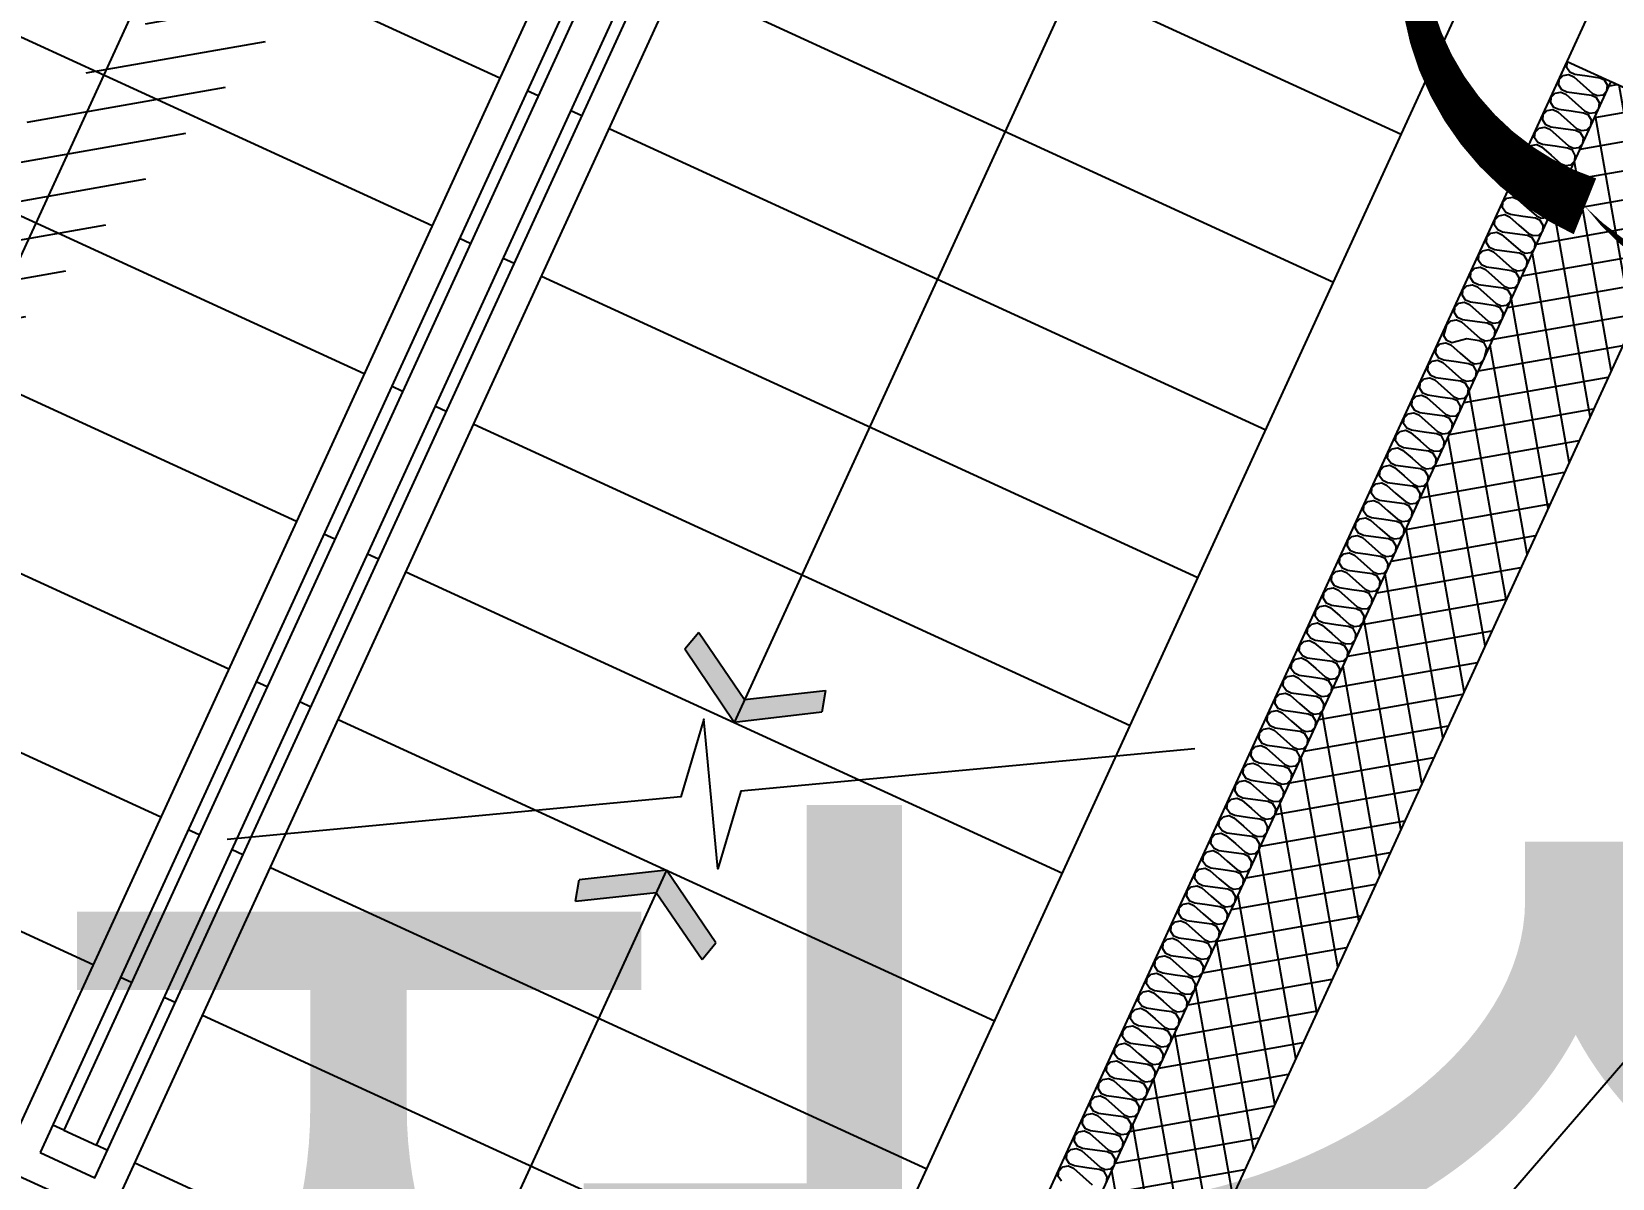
# Model space of a CAD drawing. Header units: millimetres. Extents: x -21000 to 567700, y 435000 to 850800.
# Drawn here: x 51663 to 54290, y 717339 to 719244 of the extents above; entities that cross this region are included whole.
import ezdxf
from ezdxf.xclip import XClip

# ---------------------------------------------------------------- set-up
doc = ezdxf.new("R2010")
doc.units = ezdxf.units.MM
doc.header["$LTSCALE"] = 700
doc.header["$XCLIPFRAME"] = 2
doc.layers.get('0').update_dxf_attribs({"color": 2})
for name, color, linetype, plot in [('2001 수정', 151, 'Continuous', False), ('AB_Pbase$0$AB_Pbase_지하1층_구조도void$0$DEF_TEXT', 221, 'Continuous', False), ('AB_Pbase$0$Defponts', 161, 'Continuous', False)]:
    doc.layers.add(name, color=color, linetype=linetype, plot=plot)
for name, color, linetype in [('AB_Pbase$0$A-09-계단', 4, 'Continuous'), ('AB_Pbase$0$AB_Pbase$0$INS', 8, 'Continuous'), ('AB_Pbase$0$da-open con', 1, 'Continuous'), ('AB_Pbase$0$HAT', 8, 'Continuous'), ('AB_Pbase$0$HAT-BR', 5, 'Continuous'), ('AB_Pbase$0$LEAD', 7, 'Continuous'), ('AB_Pbase$0$STAIR', 6, 'Continuous'), ('AB_Pbase$0$WAL', 3, 'Continuous')]:
    doc.layers.add(name, color=color, linetype=linetype)
doc.styles.add('AB_Pbase$0$돋움', font='')
doc.styles.get('AB_Pbase$0$돋움').set_extended_font_data('Dotum')

# ---------------------------------------------------------------- blocks, each defined once
blk = doc.blocks.new('AB_Pbase$0$AB_Pbase_지하1층_골조')
for p, q in [((52481.49903428569, 715417.8173579918), (54214.32096247334, 719194.2193325994)), ((54214.32096247334, 719194.2193325994), (57678.92641956234, 717604.7759716081))]:
    blk.add_line(p, q)
blk.add_lwpolyline([(51718.03558313852, 715768.1365820596), (52299.7220221014, 715501.2266970553), (54802.00219406187, 720954.5370624261)])
blk = doc.blocks.new('AB_Pbase$0$AB_Pbase_지하1층_구조도void', base_point=(49381.21374515444, 737051.3589096147))
at = {"linetype": 'ByBlock'}
blk.add_line((52481.49903428572, 715417.8173579919), (69603.75136795879, 735236.6403617745), dxfattribs=at)
at = {"layer": 'AB_Pbase$0$AB_Pbase_지하1층_구조도void$0$DEF_TEXT'}
blk.add_line((52481.49903428572, 715417.8173579919), (57903.10615080985, 727233.3233066818), dxfattribs=at)
blk = doc.blocks.new('AB_Pbase$0$실명')
at = {"layer": 'AB_Pbase$0$Defponts', "style": 'AB_Pbase$0$돋움'}
blk.add_text('저수조상부', height=1400, dxfattribs=at).set_placement((72604.35422203853, -114469.6315039253))
blk = doc.blocks.new('AB_Pbase')
at = {"layer": 'AB_Pbase$0$HAT'}
h = blk.add_hatch(dxfattribs=at)
h.set_pattern_fill('NET', color=256, scale=15, angle=100)
h.set_pattern_definition([(99.99999999999974, (0, 0), (-46.90146923720639, -8.26999446138755), []), (189.9999999999997, (0, 0), (8.269994461387533, -46.90146923720638), [])])
edge = h.paths.add_edge_path()
edge.add_line((52691.40235792134, 715321.5021127845), (52555.15139965328, 715384.0216110345))
edge.add_line((52555.15139965326, 715384.0216110345), (54287.67742511941, 719160.5658779455))
edge.add_line((54287.67742511952, 719160.565877945), (54469.48943297248, 719077.156701227))
edge.add_line((54469.48943297255, 719077.1567012271), (52736.88104080217, 715300.6380371164))
at = {"layer": 'AB_Pbase$0$HAT-BR'}
h = blk.add_hatch(dxfattribs=at)
h.set_pattern_fill('ANSI31', color=256, scale=20, angle=145)
h.set_pattern_definition([(189.9999999999997, (0, 0), (11.02665928185004, -62.53529231627521), [])])
edge = h.paths.add_edge_path()
edge.add_line((56186.59785169744, 723972.0358549951), (54823.26943040031, 724597.6062787184))
edge.add_line((54823.26943040035, 724597.6062787184), (54543.83206097807, 723988.6606672924))
edge.add_line((54543.83206097808, 723988.6606672924), (53316.83727517005, 724551.6736846945))
edge.add_line((53316.83727517016, 724551.6736846946), (53358.54806856046, 724642.5593811355))
edge.add_line((53358.54806856034, 724642.5593811354), (54403.76632876705, 724162.9554794813))
edge.add_line((54403.76632876715, 724162.9554794811), (54724.90175729128, 724862.7926299793))
edge.add_line((54724.9017572913, 724862.7926299794), (54906.67876947052, 724779.3832909144))
edge.add_line((54906.67876947025, 724779.3832909144), (55215.29332402802, 725451.958236016))
edge.add_line((55215.29332402819, 725451.958236016), (55397.07033619107, 725368.548896916))
edge.add_line((55397.07033619112, 725368.548896916), (55088.4557816433, 724695.973951852))
edge.add_line((55088.4557816433, 724695.9739518522), (56270.00719075246, 724153.8128671347))
edge.add_line((56270.00719075231, 724153.8128671348), (56186.59747992812, 723972.0360255827))
edge.add_line((54651.1421249305, 721584.8874279571), (54688.67586632462, 721666.6872950797))
edge.add_line((54688.67586632458, 721666.6872950797), (52543.70668533581, 722650.9176967002))
edge.add_line((52543.70668533581, 722650.9176967002), (52960.73766401203, 723559.8101110241))
edge.add_line((52960.73766401206, 723559.8101110241), (52878.93769559245, 723597.3444571726))
edge.add_line((52878.93769559253, 723597.3444571723), (52274.23601697763, 722279.4536218795))
edge.add_line((52274.23601697763, 722279.4536218795), (52356.035672444, 722241.9194193481))
edge.add_line((52356.03567244405, 722241.9194193479), (52506.17248274007, 722569.1180412032))
edge.add_line((52506.17248273997, 722569.1180412034), (54651.14166374783, 721584.8876395966))
edge.add_line((50380.41086501163, 718032.2864254424), (49698.74706931817, 718345.0714469266))
edge.add_line((49698.74706931834, 718345.0714469266), (49661.21286677116, 718263.2717914291))
edge.add_line((49661.212866771, 718263.2717914291), (50342.87666242964, 717950.4867699442))
edge.add_line((49717.30661937904, 716587.1591786165), (49035.64282367601, 716899.9442001279))
edge.add_line((49035.6428236759, 716899.9442001279), (48998.10862113864, 716818.1445446473))
edge.add_line((48998.10862113886, 716818.1445446473), (49679.7724168177, 716505.3595232068))
h.paths.add_polyline_path([(53882.42759535446, 725568.4385827564), (53800.61756556353, 725605.9775456577), (53963.27557281736, 725960.4375490837), (53581.54417201424, 726135.5970121034), (53619.07837445667, 726217.3966676582), (54000.81009768236, 726042.2370566572), (55047.59737225258, 728323.538710565), (55129.39702771833, 728286.004507974)])
h.paths.add_polyline_path([(42880.95448236065, 697708.070218126), (42799.15482929643, 697745.6044260565), (45343.13967079875, 703289.803297506), (45424.9393262686, 703252.2690949156)])
edge = h.paths.add_edge_path()
edge.add_line((50380.41086501163, 718032.2864254424), (50342.87610964024, 717950.4870236375))
edge.add_line((49717.30661937904, 716587.1591786165), (49679.77186410389, 716505.35977681))
edge.add_line((51013.36503545766, 715431.328893207), (48469.38019398656, 709887.1300217296))
edge.add_line((48469.38019398663, 709887.1300217297), (48387.58053849105, 709924.6642242972))
edge.add_line((48387.58053849111, 709924.6642242972), (50931.56537999472, 715468.86309576))
edge.add_line((50931.56537999456, 715468.86309576), (51013.36502730626, 715431.3288754747))
edge.add_line((48219.15217679842, 709341.7989852024), (45675.16733534158, 703797.6001137563))
edge.add_line((45675.16733534167, 703797.6001137563), (45593.3676798584, 703835.134316325))
edge.add_line((45593.36767985829, 703835.134316325), (48137.35252134742, 709379.3331877879))
edge.add_line((48137.35252134748, 709379.3331877879), (48219.15216868334, 709341.7989674704))
at = {"layer": 'AB_Pbase$0$A-09-계단'}
for p, q in [((52441.07087198257, 719166.2124231164), (51350.40879895055, 719666.668457537)), ((52848.05309299762, 719573.6010202317), (53938.71516608039, 719073.1449858837)), ((52328.46826424068, 718920.8134566252), (51237.8061912682, 719421.2694910757)), ((52735.45048527787, 719328.2020537839), (53826.11255832308, 718827.7460194237)), ((52215.86565655744, 718675.4144902528), (51125.20358348193, 719175.8705246751)), ((52504.69279828301, 719137.0191650839), (52486.5151185497, 719145.3600916418)), ((52577.40357978971, 719103.6554402116), (52559.22590004288, 719111.9963667102)), ((52622.84787758029, 719082.8030873388), (53713.50995061046, 718582.3470529915)), ((52103.26304881529, 718430.0155237927), (51012.6009757544, 718930.4715581837)), ((52392.09019054792, 718891.6201986953), (52373.91251078514, 718899.9611252103)), ((52464.80097206158, 718858.2564737195), (52446.62329231496, 718866.5974002782)), ((52510.24526982293, 718837.404120863), (53600.90734289051, 718336.9480865597)), ((51990.66044104337, 718184.6165573595), (50899.99836801356, 718685.072591752)), ((52279.48758280549, 718646.2212322057), (52261.30990308829, 718654.5621587927)), ((52352.1983642991, 718612.8575072888), (52334.02068456487, 718621.1984338163)), ((52397.64266203616, 718592.0051544613), (53488.30473512689, 718091.54912007)), ((51878.05783333275, 717939.2175909142), (50787.39576030721, 718439.6736253202)), ((52166.88497509241, 718400.8222657745), (52148.70729535341, 718409.1631923632)), ((52239.59575657707, 718367.4585409021), (52221.41807689127, 718375.7994673853)), ((52285.04005433991, 718346.6061880302), (53375.70212742117, 717846.1501536812)), ((51765.45522560557, 717693.8186244679), (50674.79315256642, 718194.2746589178)), ((52054.28236736664, 718155.423299344), (52036.1046875887, 718163.7642258856)), ((52126.99314886625, 718122.059574456), (52108.81546914083, 718130.4005009533)), ((52172.43744664115, 718101.2072215525), (53263.09951968085, 717600.7511872042)), ((51941.67975963937, 717910.0243328959), (51923.50207987576, 717918.3652594542)), ((52014.39054110291, 717876.6606079641), (51996.21286137731, 717885.0015345064)), ((52059.83483891551, 717855.8082551218), (53150.49691196715, 717355.352220804)), ((51829.07715188984, 717664.6253664498), (51810.89947214202, 717672.9662929779)), ((51901.78793341248, 717631.2616415613), (51883.61025366425, 717639.6025680602)), ((51947.23223114356, 717610.4092886443), (53037.89430422639, 717109.953254314)), ((51716.47454415627, 717419.2264000173), (51698.29686440774, 717427.5673265457)), ((51789.18532567776, 717385.8626751303), (51771.00764593012, 717394.2036015986)), ((51834.62962339428, 717365.0103222728), (52925.29169652228, 716864.5542878818))]:
    blk.add_line(p, q, dxfattribs=at)
blk.add_lwpolyline([(51716.47473020462, 717419.2263205508), (51771.00783103155, 717394.2035126241), (52897.03372610604, 719848.1932647678), (52842.50062240227, 719873.2160664793), (51716.47472735773, 717419.2263143368)], dxfattribs=at)
at = {"layer": 'AB_Pbase$0$AB_Pbase$0$INS'}
for points in [[(53374.26916223358, 717334.5258768932), (53368.99929610216, 717342.2244813438), (53369.76013568996, 717351.5572796467), (53376.33805100882, 717358.221439748), (53385.94445406949, 717359.9755833746), (53393.94293325625, 717356.3062058978), (53409.61944675706, 717342.5132031745), (53425.29596027252, 717328.7202004795)], [(53449.14517810453, 717332.7419922665), (53449.90601766434, 717342.0747905081), (53444.96973133389, 717350.5005294384), (53436.97125216185, 717354.1699069747), (53416.29104214375, 717357.0558925874), (53395.61083212024, 717359.9418782756), (53387.61235291056, 717363.6112556765), (53382.34248682358, 717371.309860215), (53383.10332638921, 717380.6426585024), (53389.68124173162, 717387.3068185756), (53399.28764482131, 717389.0609622006), (53407.28612400102, 717385.391584709), (53422.96263749354, 717371.598582016), (53438.63915101694, 717357.8055792763), (53446.63763018225, 717354.1362018589), (53455.91045348668, 717355.1632109878), (53462.48836881898, 717361.8273710608), (53463.24920837085, 717371.1601693484), (53458.31292207818, 717379.5859082801), (53450.31444289116, 717383.2552857395), (53429.63423284401, 717386.141271413), (53408.95402282788, 717389.0272570858), (53400.95554365455, 717392.6966345608), (53395.68567758291, 717400.3952390264), (53396.44651714173, 717409.7280372679), (53403.0244324825, 717416.3921974003), (53412.63083553638, 717418.1463410559), (53420.62931472911, 717414.4769635801), (53436.30582822354, 717400.6839608558), (53451.98234173162, 717386.890958087), (53459.9808209049, 717383.2215806538), (53469.25364420942, 717384.248589798), (53475.83155955597, 717390.9127498864), (53476.5923991236, 717400.245548189), (53471.65611277116, 717408.6712871195), (53463.65763359235, 717412.3406645647), (53442.97742356674, 717415.2266502389), (53422.29721354215, 717418.1126358819), (53414.29873439172, 717421.7820134017), (53409.02886828342, 717429.4806178508), (53409.78970785622, 717438.813416124), (53416.36762319666, 717445.4775762109), (53425.97402625921, 717447.2317198361), (53433.97250545351, 717443.5623423902), (53449.64901897625, 717429.7693396503), (53465.32553244665, 717415.976336912), (53473.32401163388, 717412.3069594504), (53482.59683497458, 717413.3339686253), (53489.17475027253, 717419.998128682), (53489.93558983044, 717429.3309269843), (53484.99930351492, 717437.756665946), (53477.00082433465, 717441.4260433764), (53456.32061434034, 717444.3120291082), (53435.6404042794, 717447.1980147661), (53427.64192511253, 717450.8673921531), (53422.37205899663, 717458.5659966767), (53423.13289860901, 717467.8987949193), (53429.71081390508, 717474.5629550216), (53439.31721697336, 717476.3170986341), (53447.31569617474, 717472.6477212015), (53462.99220965268, 717458.8547185216), (53478.66872316118, 717445.0617157228), (53486.66720234042, 717441.392338291), (53495.9400256449, 717442.4193474341), (53502.51794100797, 717449.0835075681), (53503.2787805673, 717458.4163057806), (53498.34249421558, 717466.8420447712), (53490.34401504971, 717470.5114222172), (53469.66380503253, 717473.3974078896), (53448.98359499329, 717476.2833935324), (53440.98511583675, 717479.9527709943), (53435.71524969815, 717487.6513755015), (53436.47608927911, 717496.9841737449), (53443.05400464901, 717503.648333847), (53452.66040771702, 717505.4024775038), (53460.65888689715, 717501.7331000406), (53476.33540042027, 717487.9400973035), (53492.01191392053, 717474.1470945773), (53500.010393101, 717470.477717104), (53509.28321640516, 717471.5047262606), (53515.86113172293, 717478.1688863788), (53516.62197126608, 717487.5016845764), (53511.68568494443, 717495.9274235814), (53503.68720579424, 717499.5968010136), (53483.00699577084, 717502.4827867019), (53462.32678571634, 717505.3687724028), (53454.32830654291, 717509.0381498346), (53449.05844049438, 717516.7367543436), (53449.8192800299, 717526.0695525714), (53456.39719537324, 717532.7337126883), (53466.00359843196, 717534.48785627), (53474.00207761156, 717530.8184788973), (53489.67859108372, 717517.0254761284), (53505.35510462037, 717503.2324733582), (53513.353583822, 717499.5630959724), (53522.62640709694, 717500.590105117), (53529.20432245306, 717507.2542651591), (53529.96516198961, 717516.5870634015), (53525.02887565907, 717525.0128024227), (53517.03039651551, 717528.6821798678), (53496.35018648415, 717531.5681655105), (53475.66997646202, 717534.4541512142), (53467.67149727298, 717538.1235286898), (53462.40163115687, 717545.8221332135), (53463.16247070736, 717555.154931367), (53469.74038608587, 717561.8190914999), (53479.34678914666, 717563.5732351558), (53487.34526832742, 717559.9038576485), (53503.02178185543, 717546.110854954), (53518.69829534256, 717532.3178522297), (53526.69677452342, 717528.6484747384), (53535.96959785486, 717529.6754839123), (53542.54751316013, 717536.3396440151), (53543.30835269636, 717545.6724422876), (53538.37206641893, 717554.098181219), (53530.37358724604, 717557.7675586636), (53509.69337723676, 717560.6535443654), (53489.01316716927, 717563.5395300682), (53481.01468797198, 717567.208907515), (53475.74482189383, 717574.9075119805), (53476.50566147465, 717584.240310252), (53483.08357679258, 717590.9044703103), (53492.68997986873, 717592.6586139356), (53500.68845905005, 717588.9892364601), (53516.36497255015, 717575.1962337499), (53532.04148606553, 717561.4032310242), (53540.03996523072, 717557.7338535944), (53549.3127885719, 717558.7608627382), (53555.89070388973, 717565.425022825), (53556.6515434346, 717574.7578210986), (53551.71525711094, 717583.1835600444), (53543.71677793811, 717586.8529375051), (53523.03656794322, 717589.7389231912), (53502.35635794249, 717592.6249088511), (53494.35787873897, 717596.2942862826), (53489.08801263092, 717603.9928907754), (53489.8488521759, 717613.3256890479), (53496.42676751664, 717619.9898491787), (53506.03317062144, 717621.7439927604), (53514.03164977167, 717618.0746153299), (53529.70816327958, 717604.2816126352), (53545.38467676431, 717590.48860988), (53553.38315597613, 717586.8192324192), (53562.65597929363, 717587.8462415633), (53569.23389459701, 717594.5104016527), (53569.99473418607, 717603.843199924), (53565.05844784089, 717612.2689388677), (53557.05996869868, 717615.9383163595), (53536.3797586438, 717618.8243020019), (53515.69954861159, 717621.710287661), (53507.70106941879, 717625.3796651373), (53502.43120335456, 717633.078269631), (53503.19204293555, 717642.4110679039), (53509.76995824462, 717649.075228021), (53519.37636132746, 717650.8293715866), (53527.3748405152, 717647.1599941415), (53543.0513540015, 717633.3669914163), (53558.72786752489, 717619.573988722), (53566.72634667429, 717615.90461126), (53575.99916999263, 717616.9316203597), (53582.57708533357, 717623.595780463), (53583.3379249156, 717632.9285787357), (53578.40163854209, 717641.3543177393), (53570.40315937611, 717645.0236951566), (53549.72294936541, 717647.9096808285), (53529.04273935685, 717650.7956665003), (53521.04426019159, 717654.4650439485), (53515.77439404593, 717662.1636484414), (53516.5352336349, 717671.4964467137), (53523.11314896049, 717678.1606068166), (53532.71955205717, 717679.9147504274), (53540.71803122334, 717676.2453730095), (53556.39454476838, 717662.45237024), (53572.07105824529, 717648.659367487), (53580.06953738883, 717644.9899900856), (53589.34236075336, 717646.0169992606), (53595.9202760357, 717652.6811593334), (53596.68111560695, 717662.0139575608), (53591.74482932256, 717670.4396965357), (53583.74635012637, 717674.1090739667), (53563.06614009567, 717676.9950596096), (53542.38593006467, 717679.881045298), (53534.3874508843, 717683.5504228022), (53529.11758479857, 717691.2490272817), (53529.87842439325, 717700.5818255242), (53536.45633972705, 717707.2459856268), (53546.06274276538, 717709.0001292366), (53554.06122194621, 717705.3307518224), (53569.73773542311, 717691.5377490512), (53585.41424895328, 717677.7447463279), (53593.41272810404, 717674.0753688377), (53602.68555143012, 717675.1023780259), (53609.26346679294, 717681.7665381143), (53610.02430635132, 717691.0993364156), (53605.08801999952, 717699.5250753771), (53597.08954082011, 717703.194452791), (53576.40933079499, 717706.0804384954), (53555.72912080199, 717708.9664241679), (53547.73064164349, 717712.6358015847), (53542.46077551264, 717720.3344061073), (53543.22161509426, 717729.6672043653), (53549.79953041181, 717736.3313644675), (53559.40593352398, 717738.0855080627), (53567.40441266746, 717734.4161306013), (53583.08092619007, 717720.623127878), (53598.75743965327, 717706.8301251985), (53606.75591884033, 717703.1607477072), (53616.02874218198, 717704.1877568519), (53622.60665751504, 717710.851916998), (53623.36749703754, 717720.1847151817), (53618.43121078814, 717728.6104542163), (53610.43273157847, 717732.2798316336), (53589.75252154801, 717735.1658173058), (53569.07231150836, 717738.0518029643), (53561.07383230628, 717741.7211804407), (53555.80396626357, 717749.4197848893), (53556.56480581649, 717758.7525831757), (53563.14272111296, 717765.4167432478), (53572.74912420317, 717767.1708868743), (53580.74760340441, 717763.5015094427), (53596.42411690517, 717749.7085066896), (53612.10063040518, 717735.9155040085), (53620.09910959247, 717732.2461265037), (53629.37193287417, 717733.2731356777), (53635.94984822316, 717739.9372957961), (53636.71068783419, 717749.2700940376), (53631.77440147416, 717757.6958330286), (53623.77592224919, 717761.3652104755), (53603.09571223962, 717764.251196132), (53582.41550223802, 717767.1371818185), (53574.41702308893, 717770.8065592502), (53569.14715695771, 717778.5051637439), (53569.90799655329, 717787.8379620013), (53576.48591184326, 717794.5021221049), (53586.09231494521, 717796.2562657011), (53594.09079411901, 717792.5868882393), (53609.76730762654, 717778.7938855293), (53625.44382111076, 717765.0008827604), (53633.44230032377, 717761.3315053891), (53642.71512362675, 717762.3585145326), (53649.29303895995, 717769.022674591), (53650.05387850285, 717778.3554728637), (53645.11759219656, 717786.7812117928), (53637.11911303807, 717790.4505892394), (53616.43890299182, 717793.3365749426), (53595.75869295257, 717796.2225606147), (53587.76021378816, 717799.8919380299), (53582.49034768602, 717807.5905425709), (53583.25118725193, 717816.9233408126), (53589.82910258601, 717823.5875009294), (53599.4355056697, 717825.3416445397), (53607.43398484195, 717821.6722670798), (53623.11049833448, 717807.8792643541), (53638.78701187991, 717794.0862616303), (53646.78549103788, 717790.416884185), (53656.05831437028, 717791.4438933425), (53662.63622968253, 717798.1080534308), (53663.39706927179, 717807.4408517336), (53658.46078290274, 717815.8665906483), (53650.46230370809, 717819.5359680938), (53629.78209369163, 717822.421953813), (53609.1018836815, 717825.3079394564), (53601.10340451735, 717828.9773169315), (53595.83353838607, 717836.675921395), (53596.59437795374, 717846.0087196538), (53603.1722933148, 717852.6728797262), (53612.7786964295, 717854.4270233813), (53620.77717559284, 717850.7576459344), (53636.4536890859, 717836.9646431805), (53652.13020256439, 717823.1716404269), (53660.12868174514, 717819.502262979), (53669.40150504799, 717820.5292721085), (53675.97942041928, 717827.1934322419), (53676.74025997, 717836.5262305144), (53671.80397363985, 717844.9519694448), (53663.80549444533, 717848.6213469201), (53643.12528445904, 717851.5073326234), (53622.44507439722, 717854.393318267), (53614.44659523942, 717858.062695682), (53609.17672913194, 717865.7613002062), (53609.93756868071, 717875.0940984786), (53616.51548403074, 717881.758258581), (53626.12188713657, 717883.5124021766), (53634.12036626317, 717879.8430247316), (53649.79687980128, 717866.0500220368), (53665.47339330945, 717852.257019252), (53673.47187249656, 717848.5876418509), (53682.7446957934, 717849.614650964), (53689.32261111911, 717856.2788110987), (53690.08345068463, 717865.6116093101), (53685.14716435462, 717874.0373482859), (53677.14868518937, 717877.7067257765), (53656.46847515115, 717880.5927113747), (53635.78826512719, 717883.4786970915), (53627.78978598502, 717887.148074538), (53622.51991984578, 717894.8466790463), (53623.28075943526, 717904.1794772747), (53629.85867475334, 717910.8436373929), (53639.465077826, 717912.5977810023), (53647.46355701537, 717908.9284035421), (53663.14007055271, 717895.1354008467), (53678.81658400858, 717881.342398107), (53686.81506318867, 717877.6730206319), (53696.08788652284, 717878.7000297592), (53702.66580184149, 717885.3641898786), (53703.4266414143, 717894.6969881353), (53698.49035509792, 717903.1227270975), (53690.49187590348, 717906.7921045573), (53669.81166590231, 717909.6780902452), (53649.13145584939, 717912.5640758876), (53641.13297665459, 717916.2334533343), (53635.8631105895, 717923.932057857), (53636.62395015584, 717933.2648561306), (53643.20186545996, 717939.9290162027), (53652.80826856497, 717941.6831598278), (53660.8067477224, 717938.0137824421), (53676.4832612523, 717924.2207796585), (53692.15977473987, 717910.4277769176), (53700.15825391939, 717906.7583995162), (53709.43107721481, 717907.7854086616), (53716.00899257058, 717914.449568734), (53716.76983212896, 717923.7823669319), (53711.83354580717, 717932.2081059517), (53703.83506664926, 717935.8774833827), (53683.15485660324, 717938.763469055), (53662.47464657873, 717941.6494547131), (53654.4761674205, 717945.3188321748), (53649.20630130509, 717953.0174367132), (53649.96714086429, 717962.35023494), (53656.54505618171, 717969.0143950435), (53666.15145928681, 717970.7685386548), (53674.14993847365, 717967.0991612242), (53689.82645198307, 717953.3061584833), (53705.50296546841, 717939.5131557737), (53713.50144465591, 717935.843778314), (53722.77426795323, 717936.8707874129), (53729.35218330062, 717943.5349475155), (53730.11302285801, 717952.86774583), (53725.17673654479, 717961.2934847778), (53717.1782573274, 717964.9628621928), (53696.49804735428, 717967.8488478969), (53675.81783727867, 717970.7348335987), (53667.81935814273, 717974.404210985), (53662.54949205777, 717982.1028155086), (53663.31033154783, 717991.4356137209), (53669.88824692578, 717998.0997738848), (53679.49464997909, 717999.8539174804), (53687.49312915203, 717996.1845400048), (53703.16964270446, 717982.391537338), (53718.84615617512, 717968.5985345558), (53726.84463536271, 717964.9291571083), (53736.11745866519, 717965.956166267), (53742.69537403037, 717972.620326415), (53743.45621359634, 717981.953124583), (53738.51992723756, 717990.3788636192), (53730.52144810831, 717994.048241049), (53709.84123800886, 717996.9342267215), (53689.16102804441, 717999.8202123785), (53681.16254884375, 718003.4895897968), (53675.89268274177, 718011.1881943498), (53676.65352230133, 718020.5209926064), (53683.23143764158, 718027.18515268), (53692.83784072296, 718028.9392963056), (53700.83631991097, 718025.2699188446), (53716.51283342596, 718011.4769161493), (53732.18934691912, 717997.6839134244), (53740.18782604851, 717994.0145359347), (53749.46064941169, 717995.0415450931), (53756.03856472874, 718001.7057052403), (53756.79940429691, 718011.0385034535), (53751.8631180117, 718019.4642423996), (53743.86463878574, 718023.1336198751), (53723.1844287774, 718026.0196055169), (53702.50421872222, 718028.9055911753), (53694.50573957195, 718032.5749686518), (53689.23587344859, 718040.2735731604), (53689.99671304583, 718049.6063714919), (53696.57462840102, 718056.2705314914), (53706.18103144585, 718058.0246751169), (53714.17951064171, 718054.3552976556), (53729.85602414165, 718040.5622949312), (53745.53253761225, 718026.7692922076), (53753.53101682933, 718023.09991476), (53762.80384013298, 718024.1269238876), (53769.38175544434, 718030.7910839923), (53770.14259498905, 718040.1238822783), (53765.20630869371, 718048.5496212554), (53757.20782949973, 718052.2189987005), (53736.52761947691, 718055.1049843717), (53715.84740947477, 718057.9909700465), (53707.84893028764, 718061.6603474614), (53702.5790642096, 718069.358951986), (53703.33990378084, 718078.6917501993), (53709.91781910104, 718085.3559103602), (53719.52422218345, 718087.1100539576), (53727.52270137021, 718083.4406765118), (53743.19921487814, 718069.6476737569), (53758.87572836327, 718055.8546710613), (53766.87420753649, 718052.1852935711), (53776.14703085492, 718053.212302773), (53782.72494618734, 718059.8764628466), (53783.4857857399, 718069.2092611195), (53778.54949941742, 718077.6350000805), (53770.55102027441, 718081.3043774967), (53749.87081022885, 718084.1903631834), (53729.19060018205, 718087.0763488418), (53721.19212100893, 718090.7457263479), (53715.92225489957, 718098.4443308123), (53716.68309445339, 718107.7771291011), (53723.26100983111, 718114.4412892021), (53732.86741288993, 718116.1954327812), (53740.86589207081, 718112.5260553367), (53756.54240557811, 718098.7330525809), (53772.21891909465, 718084.9400498562), (53780.2173982814, 718081.2706724101), (53789.49022156368, 718082.2976815416), (53796.06813691859, 718088.9618416731), (53796.82897647833, 718098.2946399455), (53791.89269015472, 718106.7203788757), (53783.89421097439, 718110.3897563223), (53763.21400095076, 718113.2757420549), (53742.53379092607, 718116.1617276685), (53734.5353117166, 718119.8311051284), (53729.2654456743, 718127.5297096075), (53730.02628520361, 718136.8625078639), (53736.60420053044, 718143.5266679825), (53746.21060361163, 718145.2808115925), (53754.2090828085, 718141.611434131), (53769.88559630126, 718127.8184314668), (53785.56210977843, 718114.0254287136), (53793.56058898037, 718110.3560512362), (53802.83341230136, 718111.3830603976), (53809.41132761874, 718118.047220529), (53810.17216721523, 718127.3800187128), (53805.23588085456, 718135.8057577313), (53797.23740166606, 718139.4751351783), (53776.55719170146, 718142.3611208348), (53755.87698164268, 718145.2471064935), (53747.87850246074, 718148.9164839698), (53742.6086363755, 718156.6150884622), (53743.36947594921, 718165.9478866908), (53749.94739124456, 718172.6120467935), (53759.5537943363, 718174.3661904491), (53767.55227352888, 718170.6968129592), (53783.22878704489, 718156.9038102336), (53798.90530054489, 718143.1108075678), (53806.9037797317, 718139.4414300777), (53816.1766030212, 718140.468439223), (53822.75451834162, 718147.1325992653), (53823.51535791519, 718156.4653975804), (53818.57907159093, 718164.8911365119), (53810.5805924189, 718168.5605140028), (53789.90038237255, 718171.4464996767), (53769.22017235639, 718174.3324853184), (53761.22169320585, 718178.0018627654), (53755.95182707463, 718185.700467276), (53756.71266667094, 718195.0332655315), (53763.29058200461, 718201.6974256478), (53772.89698505739, 718203.4515692294), (53780.89546425054, 718199.782191783), (53796.57197775923, 718185.9891890876), (53812.24849125344, 718172.196186304), (53820.24697043198, 718168.5268089172), (53829.51979378039, 718169.5538180481), (53836.09770907054, 718176.217978091), (53836.8585486373, 718185.5507763323), (53831.92226233629, 718193.9765153538), (53823.92378314864, 718197.6458927994), (53803.24357314016, 718200.5318784416), (53782.56336308646, 718203.4178641597), (53774.564883935, 718207.0872415905), (53769.29501781074, 718214.7858460988), (53770.05585740038, 718224.1186443715), (53776.63377272861, 718230.7828044594), (53786.24017577926, 718232.536948084), (53794.23865493594, 718228.8675706387), (53809.91516849061, 718215.0745678999), (53825.59168196745, 718201.2815651586), (53833.59016116225, 718197.6121876983), (53842.86298448256, 718198.6391968735), (53849.44089980733, 718205.3033569459), (53850.20173934508, 718214.6361552629), (53845.26545303664, 718223.061894178), (53837.26697384917, 718226.7312716546), (53816.58676383155, 718229.6172572979), (53795.90655379291, 718232.5032429702), (53787.9080746288, 718236.1726203864), (53782.63820854772, 718243.8712249096), (53783.39904807787, 718253.2040231838), (53789.97696344084, 718259.8681832853), (53799.5833665017, 718261.6223268957), (53807.58184571692, 718257.9529494043), (53823.25835918166, 718244.1599467403), (53838.9348726965, 718230.366943985), (53846.93335185555, 718226.6975665404), (53856.20617519707, 718227.7245756679), (53862.78409053844, 718234.3887357714), (53863.54493008883, 718243.7215340129), (53858.60864378814, 718252.1472730183), (53850.61016459383, 718255.8166504655), (53829.92995459225, 718258.7026361675), (53809.24974454392, 718261.588621781), (53801.25126535061, 718265.2579992411), (53795.98139924895, 718272.956603737), (53796.74223881488, 718282.2894020072), (53803.32015417833, 718288.9535621254), (53812.92655725308, 718290.7077057066), (53820.92503640266, 718287.0383282907), (53836.60154993375, 718273.2453255067), (53852.278063435, 718259.4523228413), (53860.27654256951, 718255.7829453357), (53869.54936590305, 718256.8099545253), (53876.1272812521, 718263.4741146426), (53876.88812079475, 718272.80691287), (53871.95183448715, 718281.2326518149), (53863.95335532267, 718284.9020293052), (53843.27314527681, 718287.7880149042), (53822.59293525107, 718290.6740006226), (53814.59445606425, 718294.343378082), (53809.32459000041, 718302.0419826217), (53810.08542958175, 718311.3747808333), (53816.6633448394, 718318.0389409063), (53826.26974798247, 718319.7930845638), (53834.26822714806, 718316.1237070723), (53849.94474064132, 718302.3307043622), (53865.62125413428, 718288.5377016373), (53873.61973330642, 718284.8683241897), (53882.89255661782, 718285.8953333056), (53889.47047198167, 718292.5594933938), (53890.23131154019, 718301.892291666), (53885.29502521724, 718310.3180306408), (53877.29654602186, 718313.9874081017), (53856.61633599863, 718316.8733937894), (53835.93612598826, 718319.7593794459), (53827.9376467942, 718323.4287568633), (53822.66778067735, 718331.1273613869), (53823.42862026777, 718340.4601596605), (53830.00653560794, 718347.1243197927), (53839.61293869714, 718348.8784633585), (53847.61141786227, 718345.2090859278), (53863.28793137032, 718331.4160832177), (53878.96444488523, 718317.6230804324), (53886.96292405087, 718313.9537030015), (53896.23574734681, 718314.98071216), (53902.81366268868, 718321.6448722777), (53903.57450224066, 718330.9776704909), (53898.63821593264, 718339.4034095113), (53890.63973675982, 718343.0727869136), (53869.95952672872, 718345.9587725704), (53849.27931668952, 718348.8447582718), (53841.28083752477, 718352.514135778), (53836.01097142292, 718360.2127402138), (53836.77181098936, 718369.5455384844), (53843.34972629946, 718376.209698573), (53852.95612942091, 718377.963842184), (53860.95460857714, 718374.2944647666), (53876.63112210785, 718360.5014620273), (53892.30763558595, 718346.7084592722), (53900.30611477262, 718343.039081812), (53909.57893806211, 718344.0660909713), (53916.15685346331, 718350.7302510448), (53916.91769299932, 718360.0630493469), (53911.98140664569, 718368.4887882773), (53903.98292746668, 718372.1581657229), (53883.30271748159, 718375.0441514554), (53862.6225074566, 718377.9301371123), (53854.62402823852, 718381.5995145153), (53849.35416213743, 718389.2981190234), (53850.11500168813, 718398.6309172967), (53856.69291704505, 718405.295077385), (53866.29932016463, 718407.0492210096), (53874.29779930744, 718403.3798435631), (53889.97431282226, 718389.5868408233), (53905.65082634559, 718375.7938381145), (53913.64930549566, 718372.1244606376), (53922.92212881386, 718373.1514697676), (53929.5000441483, 718379.8156299596), (53930.26088370556, 718389.1484281129), (53925.32459737576, 718397.5741671773), (53917.32611818837, 718401.2435445485), (53896.64590814354, 718404.1295302219), (53875.96569813205, 718407.0155158938), (53867.96721896081, 718410.6848933841), (53862.69735288911, 718418.3834978343), (53863.45819245447, 718427.7162961203), (53870.03610776594, 718434.3804562086), (53879.64251089378, 718436.1345998343), (53887.64099006699, 718432.4652223875), (53903.31750352122, 718418.6722196651), (53918.99401701573, 718404.8792169704), (53926.99249620866, 718401.2098394629), (53936.26531952923, 718402.2368486228), (53942.84323485396, 718408.901008725), (53943.60407442088, 718418.2338069828), (53938.66778806885, 718426.6595459735), (53930.66930891147, 718430.3289233745), (53909.98909889479, 718433.2149091066), (53889.30888884893, 718436.1008947495), (53881.31040971297, 718439.7702721955), (53876.04054360362, 718447.468876719), (53876.80138314719, 718456.8016749615), (53883.37929851771, 718463.4658350208), (53892.98570160144, 718465.2199786748), (53900.98418074395, 718461.5506011856), (53916.66069425951, 718447.7575984598), (53932.33720778412, 718433.9645957354), (53940.33568697012, 718430.2952182885), (53949.60851025171, 718431.3222274781), (53956.1864255838, 718437.9863875218), (53956.94726517406, 718447.3191857645), (53952.01097882882, 718455.7449247543), (53944.01249968577, 718459.4143022003), (53923.33228960965, 718462.3002879019), (53902.65207957797, 718465.1862735463), (53894.65360040535, 718468.8556510363), (53889.38373432564, 718476.5542554854), (53890.14457389264, 718485.8870537436), (53896.7224891962, 718492.5512138907), (53906.3288923251, 718494.3053575176), (53914.32737151018, 718490.6359800703), (53930.0038849808, 718476.842977315), (53945.68039847427, 718463.0499745907), (53953.67887766176, 718459.3805971153), (53962.95170094995, 718460.4076062893), (53969.52961630711, 718467.0717663774), (53970.29045589603, 718476.40456465), (53965.3541695805, 718484.8303035956), (53957.35569037791, 718488.4996810551), (53936.67548038435, 718491.3856666987), (53915.99527030702, 718494.2716523703), (53907.99679114263, 718497.9410298467), (53902.72692503207, 718505.6396343274), (53903.4877646219, 718514.9724325696), (53910.06567995511, 718521.6365926567), (53919.67208302335, 718523.3907363107), (53927.67056217294, 718519.7213587922), (53943.34707573497, 718505.9283561563), (53959.02358922638, 718492.1353533865), (53967.02206839053, 718488.4659759406), (53976.29489169663, 718489.4929850694), (53982.87280702084, 718496.1571452034), (53983.63364658728, 718505.4899434303), (53978.6973602794, 718513.9156823915), (53970.69888109253, 718517.5850598511), (53950.01867107638, 718520.4710455833), (53929.3384610135, 718523.3570312281), (53921.33998185873, 718527.0264086735), (53916.07011579259, 718534.7250131837), (53916.83095534332, 718544.05781141), (53923.4088706919, 718550.7219715571), (53933.01527373655, 718552.4761151369), (53941.01375292445, 718548.806737721), (53956.69026642513, 718535.0137349978), (53972.36677993403, 718521.2207322121), (53980.36525912877, 718517.5513547965), (53989.63808242577, 718518.5783639245), (53996.21599775084, 718525.2425240593), (53996.97683730349, 718534.5753222704), (53992.0405509726, 718543.0010612165), (53984.04207179951, 718546.6704386468), (53963.36186179794, 718549.5564243203), (53942.68165178216, 718552.4424100219), (53934.68317260155, 718556.1117874975), (53929.41330648572, 718563.8103920073), (53930.17414602955, 718573.143190265), (53936.75206140702, 718579.8073503242), (53946.35846447484, 718581.5614939935), (53954.35694364715, 718577.8921164576), (53970.03345717024, 718564.099113764), (53985.70997067855, 718550.3061110843), (53993.70844985735, 718546.6367335923), (54002.98127314782, 718547.6637427371), (54009.55918849582, 718554.3279028556), (54010.32002804734, 718563.6607010966), (54005.38374172451, 718572.0864400568), (53997.38526253635, 718575.7558175041), (53976.70505254298, 718578.6418031757), (53956.02484248121, 718581.5277888475), (53948.02636330089, 718585.1971663099), (53942.75649721431, 718592.895770804), (53943.51733678838, 718602.2285690601), (53950.09525212281, 718608.8927291929), (53959.70165519711, 718610.6468728039), (53967.70013438315, 718606.9774953115), (53983.37664787016, 718593.1844926026), (53999.05316135572, 718579.3914898329), (54007.05164056584, 718575.7221124473), (54016.32446386205, 718576.7491216215), (54022.90237923351, 718583.413281695), (54023.66321876291, 718592.746079922), (54018.7269324397, 718601.1718188969), (54010.72845323579, 718604.8411963435), (53990.04824327238, 718607.7271820002), (53969.36803320265, 718610.6131676739), (53961.36955402294, 718614.282545209), (53956.0996879287, 718621.9811496139), (53956.86052748085, 718631.313947887), (53963.43844285151, 718637.9781080034), (53973.0448458984, 718639.7322515995), (53981.04332509966, 718636.0628741699), (53996.71983860787, 718622.2698714435), (54012.39635209853, 718608.4768686893), (54020.39483128726, 718604.8074912432), (54029.66765460628, 718605.8345004318), (54036.24556993242, 718612.4986604752), (54037.00640949828, 718621.8314587794), (54032.07012316031, 718630.2571977231), (54024.07164396591, 718633.9265751692), (54003.39143394242, 718636.8125608566), (53982.71122391846, 718639.698546529), (53974.71274474522, 718643.3679239765), (53969.44287865101, 718651.0665284689), (53970.20371823324, 718660.3993267415), (53976.78163355127, 718667.0634868443), (53986.38803661907, 718668.817630426), (53994.38651583562, 718665.1482529346), (54010.06302932107, 718651.3552502401), (54025.73954282155, 718637.5622474989), (54033.73802198056, 718633.8928700684), (54043.01084533642, 718634.9198791686), (54049.58876063797, 718641.5840393014), (54050.3496002058, 718650.9168375426), (54045.4133138768, 718659.3425765652), (54037.41483472639, 718663.0119540103), (54016.73462470211, 718665.8979397119), (53996.05441466206, 718668.7839253398), (53988.05593548345, 718672.4533027713), (53982.78606941085, 718680.1519072962), (53983.54690896874, 718689.484705523), (53990.12482428043, 718696.1488656409), (53999.73122733428, 718697.9030092652), (54007.72970656525, 718694.233631789), (54023.40622002972, 718680.4406290647), (54039.08273355252, 718666.6476263702), (54047.08121277523, 718662.9782489092), (54056.35403605111, 718664.005258053), (54062.93195138429, 718670.6694181417), (54063.69279094363, 718680.0022163978), (54058.75650461962, 718688.4279554039), (54050.75802546996, 718692.0973328054), (54030.07781539353, 718694.9833184491), (54009.39760542168, 718697.8693041652), (54001.39912617532, 718701.5386815978), (53996.12926014023, 718709.2372861203), (53996.89009968484, 718718.5700843489), (54003.46801501796, 718725.2342444669), (54013.07441806342, 718726.9883880618), (54021.07289725872, 718723.3190106312), (54036.74941074423, 718709.5260078617), (54052.42592428868, 718695.7330051517), (54060.42440343793, 718692.063627749), (54069.69722676404, 718693.0906368345), (54076.27514209255, 718699.754796953), (54081.20644862487, 718718.176445813), (54076.27016232475, 718726.602184817), (54068.27168311365, 718730.2715622343), (54047.59147308348, 718733.1575478899), (54022.74079609878, 718726.9546830048), (54014.74231693518, 718730.6240604218), (54009.47245083915, 718738.3226649463), (54014.40375734353, 718756.744313746), (54020.98167268536, 718763.4084738501), (54030.58807575996, 718765.1626175058), (54038.58655491666, 718761.4932400587), (54054.26306846973, 718747.700237364), (54069.9395819703, 718733.9072346084), (54077.93806112074, 718730.2378571332), (54087.21088444013, 718731.2648662931), (54093.78879978074, 718737.929026381), (54094.5496393243, 718747.2618246225), (54089.61335300225, 718755.6875636133), (54081.61487382941, 718759.3569410897), (54060.93466378305, 718762.2429267467), (54040.25445378985, 718765.1289123609), (54032.25597461593, 718768.7982898646), (54026.98610848519, 718776.4968943594), (54027.74694808107, 718785.8296926627), (54034.32486339116, 718792.4938527356), (54043.93126651151, 718794.24799633), (54051.92974566215, 718790.5786188695), (54067.60625919099, 718776.7856161149), (54083.28277264877, 718762.9926134194), (54091.28125185691, 718759.3232359886), (54100.55407516844, 718760.3502451347), (54107.13199046676, 718767.0144052356), (54107.89283006144, 718776.3472034638), (54102.95654373267, 718784.772942484), (54094.95806457329, 718788.4423198398), (54074.27785453466, 718791.3283055426), (54053.597644511, 718794.2142912452), (54045.59916533855, 718797.8836686763), (54040.32929925932, 718805.5822731872), (54041.09013881831, 718814.9150714288), (54047.66805412823, 718821.5792315453), (54057.27445721106, 718823.3333752004), (54065.2729363906, 718819.6639977104), (54080.94944988545, 718805.8709949853), (54096.62596339825, 718792.0779922603), (54104.62444256518, 718788.4086148137), (54113.89726586914, 718789.4356239128), (54120.47518124725, 718796.0997840326), (54121.23602079121, 718805.4325823043), (54116.29973446133, 718813.858321279), (54108.30125529519, 718817.5276986964), (54087.62104527105, 718820.4136843681), (54066.94083525476, 718823.2996700408), (54058.94235606762, 718826.9690475469), (54053.67248992248, 718834.6676520862), (54054.43332954138, 718844.0004502687), (54061.01124485224, 718850.6646104008), (54070.61764794859, 718852.4187540128), (54078.61612712022, 718848.7493765198), (54094.29264063692, 718834.9563737959), (54109.96915408594, 718821.1633710574), (54117.9676332883, 718817.4939936409), (54127.24045663692, 718818.5210027552), (54133.81837197099, 718825.1851628418), (54134.57921150675, 718834.5179611153), (54129.64292518366, 718842.9437000748), (54121.64444600361, 718846.6130775227), (54100.96423601006, 718849.4990631937), (54080.28402594799, 718852.3850489258), (54072.28554676761, 718856.054426328), (54067.01568068095, 718863.7530308064), (54067.77652027853, 718873.0858290796), (54074.3544355868, 718879.7499891965), (54083.96083867171, 718881.5041327924), (54091.95931781239, 718877.8347553462), (54107.63583136596, 718864.0417526669), (54123.31234484417, 718850.2487499106), (54131.31082401736, 718846.5793724065), (54140.58364734344, 718847.606381596), (54147.16156266941, 718854.2705416979), (54147.9224022353, 718863.6033399116), (54142.98611594252, 718872.0290788996), (54134.98763672521, 718875.6984563768), (54114.30742668606, 718878.5844420206), (54093.62721668417, 718881.470427663), (54085.62873751302, 718885.139805154), (54080.35887138007, 718892.8384096787), (54081.11971095449, 718902.1712079349), (54087.6976263324, 718908.8353679929), (54097.30402939385, 718910.5895116178), (54105.30250858887, 718906.9201341728), (54120.9790220803, 718893.1271314633), (54136.65553555824, 718879.3341287222), (54144.6540147335, 718875.6647512907), (54153.92683805828, 718876.6917603754), (54160.50475338377, 718883.3559204934), (54161.26559294284, 718892.6887187505), (54156.32930664942, 718901.114457727), (54148.33082746312, 718904.7838352178), (54127.65061742334, 718907.6698208466), (54106.97040740682, 718910.5558065191), (54098.97192822128, 718914.2251839642), (54093.70206211026, 718921.9237884893), (54094.4629017066, 718931.2565867595), (54101.04081704575, 718937.9207468629), (54110.6472200864, 718939.674890429), (54118.64569930953, 718936.0055129828), (54134.32221278813, 718922.2125102737), (54149.99872629636, 718908.4195075473), (54157.99720547741, 718904.7501301476), (54167.27002876625, 718905.7771392175), (54173.84794410582, 718912.4412993193), (54174.60878365712, 718921.7740975623), (54169.67249738735, 718930.199836611), (54161.67401817735, 718933.8692139838), (54140.99380813771, 718936.7551997018), (54120.31359811339, 718939.6411853585), (54112.31511897216, 718943.3105628488), (54107.04525285394, 718951.0091673431), (54107.80609242132, 718960.3419655269), (54114.38400773328, 718967.00612563), (54123.99041085258, 718968.7602692998), (54131.98889000156, 718965.0908918245), (54147.66540351084, 718951.2978891127), (54163.34191698779, 718937.5048863736), (54171.34039620547, 718933.8355089126), (54180.61321951073, 718934.8625180433), (54187.1911348128, 718941.5266781457), (54187.95197441024, 718950.8594764181), (54183.0156880721, 718959.2852153478), (54175.01720887747, 718962.954592824), (54154.33699888967, 718965.8405784953), (54133.65678885848, 718968.7265641999), (54125.65830966451, 718972.3959415999), (54120.38844356991, 718980.0945461247), (54121.1492831053, 718989.4273443818), (54127.72719846046, 718996.0915045292), (54137.33360153807, 718997.8456480955), (54145.33208070161, 718994.176270649), (54161.00859421133, 718980.3832679088), (54176.68510777873, 718966.5902651849), (54184.68358691303, 718962.9208877541), (54193.95641022475, 718963.9478969265), (54200.53432555764, 718970.612056971), (54201.29516513138, 718979.9448552427), (54196.35887883249, 718988.3705942342), (54188.36039961467, 718992.0399716496), (54167.68018959043, 718994.9259573513), (54146.9999795944, 718997.8119430245), (54139.00150038511, 719001.4813204715), (54133.73163430014, 719009.1799249505), (54134.49247385258, 719018.5127231932), (54141.07038919143, 719025.1768832959), (54150.67679228179, 719026.9310268904), (54158.67527146914, 719023.2616494596), (54174.35178496305, 719009.4686467951), (54190.02829847589, 718995.6756439954), (54198.02677762069, 718992.006266549), (54207.29960098426, 718993.0332756788), (54213.87751625195, 718999.6974357971), (54214.63835584074, 719009.0302340533), (54209.70206953844, 719017.4559730147), (54201.70359031277, 719021.1253505051), (54181.02338033365, 719024.0113361769), (54160.34317032438, 719026.8973218054), (54152.34469111568, 719030.5666992966), (54147.07482499204, 719038.2653037611), (54147.83566455049, 719047.5981020638), (54154.41357991468, 719054.2622621352), (54164.01998300439, 719056.0164057325), (54172.01846216973, 719052.3470282855), (54187.69497566254, 719038.5540255011), (54203.37148921483, 719024.7610228212), (54211.36996836497, 719021.0916454201), (54220.64279165262, 719022.1186545639), (54227.22070702523, 719028.7828146527), (54227.98154654656, 719038.115612865), (54223.04526026791, 719046.541351869), (54215.04678108004, 719050.2107293), (54194.36657103325, 719053.0967149728), (54173.68636100241, 719055.9827006473), (54165.68788181449, 719059.6520781078), (54160.41801575853, 719067.3506825721), (54161.17885531757, 719076.6834808588), (54167.75677063006, 719083.3476409625), (54177.36317374105, 719085.1017845576), (54185.36165290626, 719081.4324071268), (54201.03816638386, 719067.6394043858), (54216.71467993038, 719053.8464016324), (54224.71315906514, 719050.1770241865), (54233.98598240638, 719051.2040333612), (54240.56389773117, 719057.8681934477), (54241.32473732194, 719067.200991706), (54236.38845096045, 719075.6267306657), (54228.38997178767, 719079.2961081261), (54207.70976179277, 719082.1820938005), (54187.0295517251, 719085.0680794406), (54179.03107257466, 719088.7374569623), (54173.76120646647, 719096.4360614883), (54174.52204605358, 719105.7688596699), (54181.09996135061, 719112.4330197416), (54190.70636444815, 719114.1871634425), (54198.70484362822, 719110.5177859371), (54214.3813571576, 719096.7247832112), (54230.05787063762, 719082.9317804875), (54238.05634980104, 719079.2624030111), (54247.32917312822, 719080.2894121855), (54253.90708843227, 719086.9535722584), (54254.66792799922, 719096.2863705454), (54249.73164168978, 719104.7121094773), (54241.73316250238, 719108.3814869227), (54221.05295247924, 719111.267472611), (54200.37274249843, 719114.1534582973), (54192.37426328866, 719117.822835713), (54187.1043971663, 719125.5214402381), (54187.865236762, 719134.854238479), (54194.44315207394, 719141.5183986146), (54204.0495551701, 719143.2725422082), (54212.0480343647, 719139.6031647617), (54227.72454785066, 719125.8101620967), (54243.40106133642, 719112.0171592984), (54251.39954053109, 719108.3477818522), (54260.67236387302, 719109.3747909826), (54267.25027919034, 719116.0389511288), (54268.01111873469, 719125.371749341), (54263.07483238327, 719133.7974883321), (54255.07635322442, 719137.4668658082), (54234.39614324589, 719140.3528514646), (54213.71593319119, 719143.2388371227), (54205.71745402773, 719146.908214554), (54200.44758787925, 719154.6068190639), (54201.20842747706, 719163.9396173204), (54207.78634281133, 719170.6037774094), (54217.39274589243, 719172.3579210334), (54225.39122507948, 719168.6885435877), (54241.06773855818, 719154.8955408639), (54256.74425206676, 719141.1025381373), (54264.74273125294, 719137.4331606631), (54274.01555457841, 719138.4601698072), (54280.59346989106, 719145.1243299247), (54281.35430947956, 719154.4571281679), (54276.41802317154, 719162.8828671577), (54268.41954396076, 719166.552244633), (54247.73933391479, 719169.4382302769), (54227.05912390644, 719172.3242159341), (54219.0606447414, 719175.9935933948), (54213.79077864054, 719183.6921979195), (54214.55161823653, 719193.0249961328), (54215.29116317205, 719193.7742374986)]]:
    blk.add_lwpolyline(points, dxfattribs=at)
at = {"layer": 'AB_Pbase$0$LEAD'}
for p, q in [((53505.98345257397, 719568.7734766877), (52830.37122965186, 718096.378107131)), ((52771.58691107063, 718245.730728061), (52748.62744499897, 718217.9574621628)), ((52771.58691107063, 718245.730728061), (52847.80356441006, 718134.3689644489)), ((52830.37125430595, 718096.3780957473), (52748.62744506109, 718217.9574621333)), ((52847.80356441006, 718134.3689644489), (52981.93060437763, 718149.2134169643)), ((52981.93060437763, 718149.2134169643), (52975.84871027959, 718113.6957883385)), ((52975.84871027959, 718113.6957883385), (52830.37125430595, 718096.3780957473)), ((52717.76849116692, 717850.979200707), (52572.87935646917, 717834.9436580694)), ((52800.1006216365, 717730.6819842319), (52717.76849116692, 717850.979200707)), ((52566.79746227307, 717799.4260294589), (52572.8793564536, 717834.9436581138)), ((52566.79746227307, 717799.4260294589), (52700.92450229446, 717814.2704819158)), ((52700.92450229446, 717814.2704819158), (52777.14115564045, 717702.9087183187)), ((52777.14115564045, 717702.9087183187), (52800.1006216365, 717730.6819842319))]:
    blk.add_line(p, q, dxfattribs=at)
for points in [[(52717.76849116692, 717850.979200707), (52192.28976688863, 716705.7839724129), (50919.850726287, 717289.649325342), (52233.54453917694, 720152.6387710562)], [(53595.67567543272, 718052.8692001421), (52841.54754166578, 717982.2240988023), (52803.42418387776, 717853.105511532), (52780.1068094918, 718102.0157363409), (52741.98345172056, 717972.897149056), (51987.85531793126, 717902.2520476884)]]:
    blk.add_lwpolyline(points, dxfattribs=at)
for points in [[(52830.37125430595, 718096.3780957473), (52847.80356441006, 718134.3689644489), (52748.62744506109, 718217.9574621333), (52771.58691107063, 718245.730728061)], [(52975.84871027959, 718113.6957883385), (52981.93060437763, 718149.2134169643), (52830.37125430595, 718096.3780957473), (52847.80356441006, 718134.3689644489)], [(52717.76849116692, 717850.979200707), (52700.92450229446, 717814.2704819158), (52572.87935646917, 717834.9436580694), (52566.79746227307, 717799.4260294589)], [(52800.1006216365, 717730.6819842319), (52777.14115564045, 717702.9087183187), (52717.76849116692, 717850.979200707), (52700.92450229446, 717814.2704819158)]]:
    blk.add_solid(points, dxfattribs=at)
at = {"layer": 'AB_Pbase$0$STAIR'}
for points in [[(51611.14810316513, 717357.5310759542), (51792.92511534984, 717274.1217370043), (53002.36037028905, 719909.8884927643), (52820.58335813465, 719993.2978318644)], [(51677.44469099061, 717382.1229942743), (51768.33319709005, 717340.4183247398), (52936.06378247964, 719885.2965744293), (52845.17527638024, 719927.0012440088)]]:
    blk.add_lwpolyline(points, close=True, dxfattribs=at)
at = {"layer": 'AB_Pbase$0$WAL'}
blk.add_lwpolyline([(52691.40235792134, 715321.5021127845), (52555.15139965326, 715384.0216110345), (54287.67742511952, 719160.565877945), (54469.48943297255, 719077.1567012271), (52736.88104080195, 715300.6380371166)], dxfattribs=at)
at = {"rotation": 359.9999999999999}
for name, p in [('AB_Pbase$0$AB_Pbase_지하1층_골조', (-6.7507498898e-06, -3.3393152989e-06)), ('AB_Pbase$0$실명', (-21011.03483529872, 830849.9783711426))]:
    blk.add_blockref(name, p, dxfattribs=at)
at = {"layer": 'AB_Pbase$0$da-open con', "rotation": 359.9999999999999}
blk.add_blockref('AB_Pbase$0$AB_Pbase_지하1층_구조도void', (49381.21373840371, 737051.3589062752), dxfattribs=at)

msp = doc.modelspace()

# ---------------------------------------------------------------- block references
ref = msp.add_blockref('AB_Pbase', (1.00299076e-08, -1.3533281e-09))
XClip(ref).set_block_clipping_path([(-1.50175765e-08, 445500.00000001484), (493845.7187941075, 839949.3912975936)])

# ---------------------------------------------------------------- next in the draw order: linework, layer by layer
at = {"layer": '2001 수정'}
msp.add_lwpolyline([(57898.39890722324, 725569.8156147611, 0, 100, 0.52056705), (56922.6787336666, 725788.8364880004, 0, 100, 0.52056705), (56347.19292343954, 725240.2678677217, 0, 100, 0.52056705), (55968.19141879836, 724314.8718122514, 0, 100, 0.52056705), (55589.18991415716, 723389.4757567814, 0, 100, 0.52056705), (55210.18840951597, 722464.0797013112, 0, 100, 0.52056705), (54831.18690487478, 721538.683645841, 0, 100, 0.52056705), (54452.18540023359, 720613.2875903709, 0, 100, 0.52056705), (54073.1838955924, 719687.8915349006, 0, 100, 0.52056705), (54243.96647063225, 718953.4368130002, 0, 100, 0.52056705), (54932.04505447971, 719022.3705663382, 0, 100, 0.52056705), (55345.26810337017, 719933.0004098342, 0, 100, 0.52056705), (55758.49115226064, 720843.6302533305, 0, 100, 0.52056705), (56171.71420115112, 721754.2600968264, 0, 100, 0.52056705), (56584.93725004158, 722664.8899403226, 0, 100, 0.52056705), (57225.48115558842, 723088.5961848819, 0, 100, 0.52056705), (58188.91831298467, 722820.6617829321, 0, 100, 0.52056705), (58435.20149290418, 723727.4941128077, 0, 100, 0.52056705), (58637.19233533518, 724706.8815231689, 0, 100, 0.52056705)], format="xyseb", close=True, dxfattribs=at)

doc.saveas('drawing.dxf')
